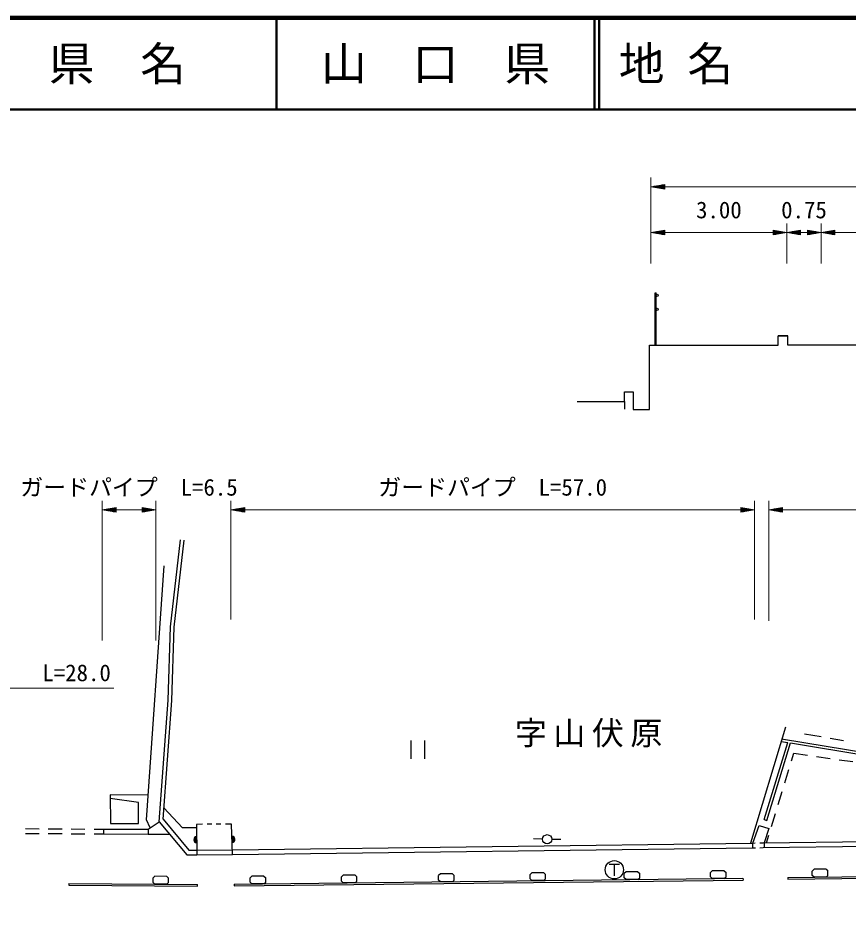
# Model space of a CAD drawing. Units: millimetres, scale not verified. Extents: x 40000 to 680000, y 20000 to 380000.
# Drawn here: x 304778 to 395424, y 282180 to 380000 of the extents above; entities that cross this region are included whole.
import ezdxf
from ezdxf.enums import TextEntityAlignment as Align

# ---------------------------------------------------------------- set-up
doc = ezdxf.new("R2010")
doc.units = ezdxf.units.MM
doc.header["$LTSCALE"] = 1000
for name, color, linetype, lineweight in [('M-BGD', 7, 'Continuous', 25), ('M-BGD-EXST', 7, 'Continuous', 25), ('M-STR-HTXT', 7, 'Continuous', 13), ('M-STR-STRD', 7, 'Continuous', 25), ('M-TTL', 2, 'Continuous', 140), ('M-TTL-LINE', 7, 'Continuous', 50)]:
    doc.layers.add(name, color=color, linetype=linetype, lineweight=lineweight)
doc.layers.add('M-BGD-TXT', color=7, linetype='Continuous')
doc.layers.add('M-TTL-TXT', color=7, linetype='Continuous')
doc.styles.add('ＭＳ ゴシック', font='')
doc.styles.get('ＭＳ ゴシック').set_extended_font_data('MS Gothic')

msp = doc.modelspace()

# ---------------------------------------------------------------- linework, layer by layer
at = {"layer": 'M-BGD'}
for p, q in [((374344, 344266), (374344, 350007)), ((374344, 350007), (374459, 350007)), ((374459, 344266), (374459, 350007)), ((371012, 338148), (371012, 337300)), ((321835, 313501), (322920, 323000)), ((321579, 305506), (321835, 313501)), ((320629, 292547), (321579, 305506)), ((388581, 302577), (384766, 289933)), ((388163, 301326), (411744, 297438)), ((390653, 301870), (392469, 301549)), ((393454, 301375), (394931, 301114)), ((347673, 301131), (347673, 299131)), ((349173, 301131), (349173, 299131)), ((386262, 292492), (388829, 300912)), ((386549, 292404), (389127, 300863)), ((388115, 301030), (388829, 300912)), ((389127, 300863), (411688, 297143)), ((389263, 298910), (389515, 299734)), ((389515, 299734), (390996, 299524)), ((391986, 299383), (393471, 299173)), ((394461, 299032), (395946, 298821)), ((388533, 296519), (388971, 297953)), ((387803, 294128), (388241, 295562)), ((322740, 291596), (320718, 293768)), ((320629, 292547), (323457, 289161)), ((386262, 292492), (386549, 292404)), ((387072, 291737), (387511, 293171)), ((319001, 291434), (320205, 292242)), ((320205, 292242), (323214, 288641)), ((324268, 291577), (322740, 291596)), ((324939, 291978), (324262, 291971)), ((324262, 291971), (324311, 288641)), ((325939, 291988), (325439, 291983)), ((326939, 291998), (326439, 291993)), ((328115, 292011), (327439, 292004)), ((328223, 288670), (328115, 292011)), ((305597, 290983), (307097, 290974)), ((305600, 291503), (307100, 291494)), ((308097, 290968), (309597, 290958)), ((308099, 291488), (309599, 291478)), ((310597, 290952), (312097, 290943)), ((310599, 291472), (312099, 291463)), ((313097, 290937), (314114, 290931)), ((313099, 291457), (314116, 291451)), ((314116, 291451), (314114, 290931)), ((314114, 290931), (318999, 290914)), ((314116, 291451), (319001, 291434)), ((319001, 291434), (318999, 290914)), ((318999, 290914), (321335, 290889)), ((386528, 289956), (386780, 290780)), ((328218, 289190), (384926, 289936)), ((362062, 290365), (361062, 290395)), ((363062, 290353), (364062, 290358)), ((384926, 289936), (385293, 289940)), ((385793, 289946), (386160, 289951)), ((386160, 289951), (402881, 290182)), ((386166, 289431), (402878, 289661)), ((323214, 288641), (324311, 288641)), ((323457, 289161), (324309, 289161)), ((324309, 289161), (328218, 289190)), ((324311, 288641), (328223, 288670)), ((328223, 288670), (384933, 289416)), ((384933, 289416), (385300, 289420)), ((385799, 289426), (386166, 289431)), ((360900, 286682), (360700, 286497)), ((362202, 286682), (360900, 286682)), ((362202, 286682), (362402, 286497)), ((371177, 286802), (370977, 286616)), ((370977, 286133), (370977, 286616)), ((372479, 286802), (371177, 286802)), ((372479, 286802), (372679, 286616)), ((372679, 286133), (372679, 286616)), ((380598, 286912), (380398, 286726)), ((380398, 286243), (380398, 286726)), ((381900, 286912), (380598, 286912)), ((381900, 286912), (382100, 286726)), ((382100, 286243), (382100, 286726)), ((391715, 287068), (391515, 286882)), ((391515, 286399), (391515, 286882)), ((393017, 287068), (391715, 287068)), ((393017, 287068), (393217, 286882)), ((393217, 286399), (393217, 286882)), ((319532, 285642), (319536, 286125)), ((319730, 285455), (319532, 285642)), ((319737, 286309), (319536, 286125)), ((321039, 286299), (319737, 286309)), ((321039, 286299), (321238, 286111)), ((321234, 285628), (321238, 286111)), ((330336, 286326), (330136, 286141)), ((330136, 285658), (330136, 286141)), ((330336, 285472), (330136, 285658)), ((331638, 286326), (330336, 286326)), ((331638, 286326), (331838, 286141)), ((331638, 285472), (331838, 285658)), ((331838, 285658), (331838, 286141)), ((340295, 286442), (340095, 286257)), ((340095, 285774), (340095, 286257)), ((340295, 285588), (340095, 285774)), ((341597, 286442), (340295, 286442)), ((341597, 286442), (341797, 286257)), ((341597, 285588), (341797, 285774)), ((341797, 285774), (341797, 286257)), ((350913, 286566), (350713, 286380)), ((350713, 285897), (350713, 286380)), ((350913, 285712), (350713, 285897)), ((352215, 286566), (350913, 286566)), ((352215, 285712), (350913, 285712)), ((352215, 286566), (352415, 286380)), ((352215, 285712), (352415, 285897)), ((352415, 285897), (352415, 286380)), ((360700, 286014), (360700, 286497)), ((360900, 285828), (360700, 286014)), ((362202, 285828), (360900, 285828)), ((362202, 285828), (362402, 286014)), ((362402, 286014), (362402, 286497)), ((371177, 285948), (370977, 286133)), ((372479, 285948), (371177, 285948)), ((372479, 285948), (372679, 286133)), ((380598, 286057), (380398, 286243)), ((381900, 286057), (380598, 286057)), ((381900, 286057), (382100, 286243)), ((391715, 286214), (391515, 286399)), ((393017, 286214), (391715, 286214)), ((393017, 286214), (393217, 286399)), ((321032, 285444), (319730, 285455)), ((321032, 285444), (321234, 285628)), ((331638, 285472), (330336, 285472)), ((341597, 285588), (340295, 285588))]:
    msp.add_line(p, q, dxfattribs=at)
for points in [[(365825, 338148), (371012, 338148), (371012, 339190), (371966, 339190), (371966, 337261), (373739, 337261), (373739, 344266), (387773, 344266), (387773, 345286), (388859, 345286), (387773, 345286), (388815, 345286), (388815, 344333), (426004, 344333)], [(320205, 292242), (321179, 305527), (321436, 313530), (322523, 323045)], [(319227, 291585), (318823, 292467), (320739, 320207)], [(319009, 295167), (314856, 295192), (314875, 292070), (317938, 292070), (317938, 294342), (314858, 294796)], [(385031, 289417), (385030, 289937), (385731, 291858), (386783, 291533), (386267, 289952), (386262, 289432)]]:
    msp.add_lwpolyline(points, dxfattribs=at)
for centre, radius in [((374574, 349720), 115), ((374574, 348189), 115), ((362562, 290350), 500)]:
    msp.add_circle(centre, radius, dxfattribs=at)
for centre, radius, start, end in [((324340, 290307), 354, 99.63817, 262.04335), ((324340, 290307), 283, 101.86221, 259.81931), ((328115, 290339), 354, 280.65204, 83.05722), ((328115, 290339), 283, 282.87608, 80.83318), ((328115, 290339), 212, 286.62241, 77.08685), ((324340, 290307), 212, 105.60854, 256.07298), ((324340, 290307), 142, 113.32026, 248.36125), ((324340, 290307), 100, 123.63793, 238.04359), ((324340, 290307), 100, 123.63793, 238.04359), ((328115, 290339), 142, 294.33414, 69.37512), ((328115, 290339), 100, 304.6518, 59.05746), ((328115, 290339), 100, 304.6518, 59.05746)]:
    msp.add_arc(centre, radius, start, end, dxfattribs=at)
at = {"layer": 'M-BGD-EXST'}
for p, q in [((369350, 287615), (370450, 287615)), ((369900, 287615), (369900, 286365))]:
    msp.add_line(p, q, dxfattribs=at)
msp.add_circle((369900, 287015), 1000, dxfattribs=at)
at = {"layer": 'M-STR-HTXT'}
for p, q in [((373900, 353209), (373900, 362574)), ((373900, 361574), (375400, 361824)), ((373900, 361574), (375400, 361324)), ((373900, 361574), (375400, 361574)), ((375400, 361624), (374200, 361624)), ((375400, 361524), (374200, 361524)), ((374500, 361674), (375400, 361674)), ((374500, 361474), (375400, 361474)), ((375400, 361724), (374800, 361724)), ((375400, 361424), (374800, 361424)), ((375100, 361774), (375400, 361774)), ((375100, 361374), (375400, 361374)), ((375400, 361324), (375400, 361824)), ((375400, 361574), (388731, 361574)), ((388731, 361574), (392489, 361574)), ((392489, 361574), (424679, 361574)), ((388731, 353209), (388731, 357574)), ((392489, 353209), (392489, 357574)), ((373900, 356574), (375400, 356824)), ((373900, 356574), (375400, 356324)), ((373900, 356574), (375400, 356574)), ((375400, 356624), (374200, 356624)), ((375400, 356524), (374200, 356524)), ((374500, 356674), (375400, 356674)), ((374500, 356474), (375400, 356474)), ((375400, 356724), (374800, 356724)), ((375400, 356424), (374800, 356424)), ((375100, 356774), (375400, 356774)), ((375100, 356374), (375400, 356374)), ((375400, 356324), (375400, 356824)), ((375400, 356574), (387231, 356574)), ((388731, 356574), (387231, 356824)), ((387231, 356824), (387231, 356324)), ((387531, 356774), (387231, 356774)), ((387231, 356724), (387831, 356724)), ((388131, 356674), (387231, 356674)), ((387231, 356624), (388431, 356624)), ((388731, 356574), (387231, 356324)), ((388731, 356574), (387231, 356574)), ((387231, 356524), (388431, 356524)), ((388131, 356474), (387231, 356474)), ((387231, 356424), (387831, 356424)), ((387531, 356374), (387231, 356374)), ((388731, 356574), (390231, 356824)), ((388731, 356574), (390231, 356324)), ((388731, 356574), (390231, 356574)), ((390231, 356624), (389031, 356624)), ((390231, 356524), (389031, 356524)), ((389331, 356674), (390231, 356674)), ((389331, 356474), (390231, 356474)), ((390231, 356724), (389631, 356724)), ((390231, 356424), (389631, 356424)), ((389931, 356774), (390231, 356774)), ((389931, 356374), (390231, 356374)), ((390231, 356324), (390231, 356824)), ((390231, 356574), (390989, 356574)), ((392489, 356574), (390989, 356824)), ((390989, 356824), (390989, 356324)), ((391289, 356774), (390989, 356774)), ((390989, 356724), (391589, 356724)), ((391889, 356674), (390989, 356674)), ((390989, 356624), (392189, 356624)), ((392489, 356574), (390989, 356324)), ((392489, 356574), (390989, 356574)), ((390989, 356524), (392189, 356524)), ((391889, 356474), (390989, 356474)), ((390989, 356424), (391589, 356424)), ((391289, 356374), (390989, 356374)), ((392489, 356574), (393989, 356824)), ((392489, 356574), (393989, 356324)), ((392489, 356574), (393989, 356574)), ((393989, 356624), (392789, 356624)), ((393989, 356524), (392789, 356524)), ((393089, 356674), (393989, 356674)), ((393089, 356474), (393989, 356474)), ((393989, 356724), (393389, 356724)), ((393989, 356424), (393389, 356424)), ((393689, 356774), (393989, 356774)), ((393689, 356374), (393989, 356374)), ((393989, 356324), (393989, 356824)), ((393989, 356574), (423179, 356574)), ((313989, 312042), (313989, 327303)), ((319827, 312042), (319827, 327303)), ((328043, 314336), (328043, 327303)), ((385195, 314336), (385195, 327303)), ((386766, 314205), (386766, 327303)), ((313989, 326303), (315489, 326553)), ((313989, 326303), (315489, 326053)), ((313989, 326303), (315489, 326303)), ((315489, 326353), (314289, 326353)), ((315489, 326253), (314289, 326253)), ((314589, 326403), (315489, 326403)), ((314589, 326203), (315489, 326203)), ((315489, 326453), (314889, 326453)), ((315489, 326153), (314889, 326153)), ((315189, 326503), (315489, 326503)), ((315189, 326103), (315489, 326103)), ((315489, 326053), (315489, 326553)), ((315489, 326303), (318327, 326303)), ((319827, 326303), (318327, 326553)), ((318327, 326553), (318327, 326053)), ((318627, 326503), (318327, 326503)), ((318327, 326453), (318927, 326453)), ((319227, 326403), (318327, 326403)), ((318327, 326353), (319527, 326353)), ((319827, 326303), (318327, 326053)), ((319827, 326303), (318327, 326303)), ((318327, 326253), (319527, 326253)), ((319227, 326203), (318327, 326203)), ((318327, 326153), (318927, 326153)), ((318627, 326103), (318327, 326103)), ((328043, 326303), (329543, 326553)), ((328043, 326303), (329543, 326053)), ((328043, 326303), (329543, 326303)), ((329543, 326353), (328343, 326353)), ((329543, 326253), (328343, 326253)), ((328643, 326403), (329543, 326403)), ((328643, 326203), (329543, 326203)), ((329543, 326453), (328943, 326453)), ((329543, 326153), (328943, 326153)), ((329243, 326503), (329543, 326503)), ((329243, 326103), (329543, 326103)), ((329543, 326053), (329543, 326553)), ((329543, 326303), (383695, 326303)), ((385195, 326303), (383695, 326553)), ((383695, 326553), (383695, 326053)), ((383995, 326503), (383695, 326503)), ((383695, 326453), (384295, 326453)), ((384595, 326403), (383695, 326403)), ((383695, 326353), (384895, 326353)), ((385195, 326303), (383695, 326053)), ((385195, 326303), (383695, 326303)), ((383695, 326253), (384895, 326253)), ((384595, 326203), (383695, 326203)), ((383695, 326153), (384295, 326153)), ((383995, 326103), (383695, 326103)), ((386766, 326303), (388266, 326553)), ((386766, 326303), (388266, 326053)), ((386766, 326303), (388266, 326303)), ((388266, 326353), (387066, 326353)), ((388266, 326253), (387066, 326253)), ((387366, 326403), (388266, 326403)), ((387366, 326203), (388266, 326203)), ((388266, 326453), (387666, 326453)), ((388266, 326153), (387666, 326153)), ((387966, 326503), (388266, 326503)), ((387966, 326103), (388266, 326103)), ((388266, 326053), (388266, 326553)), ((388266, 326303), (436445, 326303))]:
    msp.add_line(p, q, dxfattribs=at)
msp.add_lwpolyline([(246745, 282180), (282542, 306851), (315242, 306851)], dxfattribs=at)
at = {"layer": 'M-STR-STRD'}
for p, q in [((328402, 285450), (383948, 286096)), ((328404, 285250), (383951, 285896)), ((383948, 286096), (383951, 285896)), ((388834, 286174), (404747, 286393)), ((388834, 286174), (388837, 285974)), ((388837, 285974), (404749, 286193)), ((310343, 285530), (310341, 285330)), ((310341, 285330), (324394, 285217)), ((310343, 285530), (324394, 285417)), ((324394, 285217), (324394, 285417)), ((328402, 285450), (328404, 285250))]:
    msp.add_line(p, q, dxfattribs=at)
at = {"layer": 'M-TTL'}
msp.add_line((680000, 380000), (40000, 380000), dxfattribs=at)
at = {"layer": 'M-TTL-LINE'}
for p, q in [((333000, 380000), (333000, 370000)), ((367750, 380000), (367750, 370000)), ((368250, 380000), (368250, 370000)), ((40000, 370000), (680000, 370000))]:
    msp.add_line(p, q, dxfattribs=at)

# ---------------------------------------------------------------- texts
at = {"layer": 'M-BGD-TXT', "insert": (367443, 300376), "char_height": 2566, "attachment_point": 8, "style": 'ＭＳ ゴシック'}
msp.add_mtext('\\T1.2;字山伏原', dxfattribs=at)
at = {"layer": 'M-STR-HTXT', "style": 'ＭＳ ゴシック'}
for s, p in [('3.00', (381316, 357574)), ('0.75', (390610, 357574)), ('ガードパイプ  L=6.5', (316908, 327303)), ('ガードパイプ  L=57.0', (356619, 327303)), ('ヒューム管φ1200\u3000\u3000L=28.0', (298992, 307051))]:
    msp.add_text(s, height=1833, dxfattribs=at).set_placement(p, align=Align.BOTTOM_CENTER)
at = {"layer": 'M-TTL-TXT', "style": 'ＭＳ ゴシック'}
for s, p in [('県\u3000名', (315625, 375000)), ('山\u3000口\u3000県', (350375, 375000))]:
    msp.add_text(s, height=3666, dxfattribs=at).set_placement(p, align=Align.MIDDLE_CENTER)
msp.add_text('地 名', height=3666, dxfattribs=at).set_placement((370380, 375000), align=Align.MIDDLE_LEFT)

doc.saveas('drawing.dxf')
